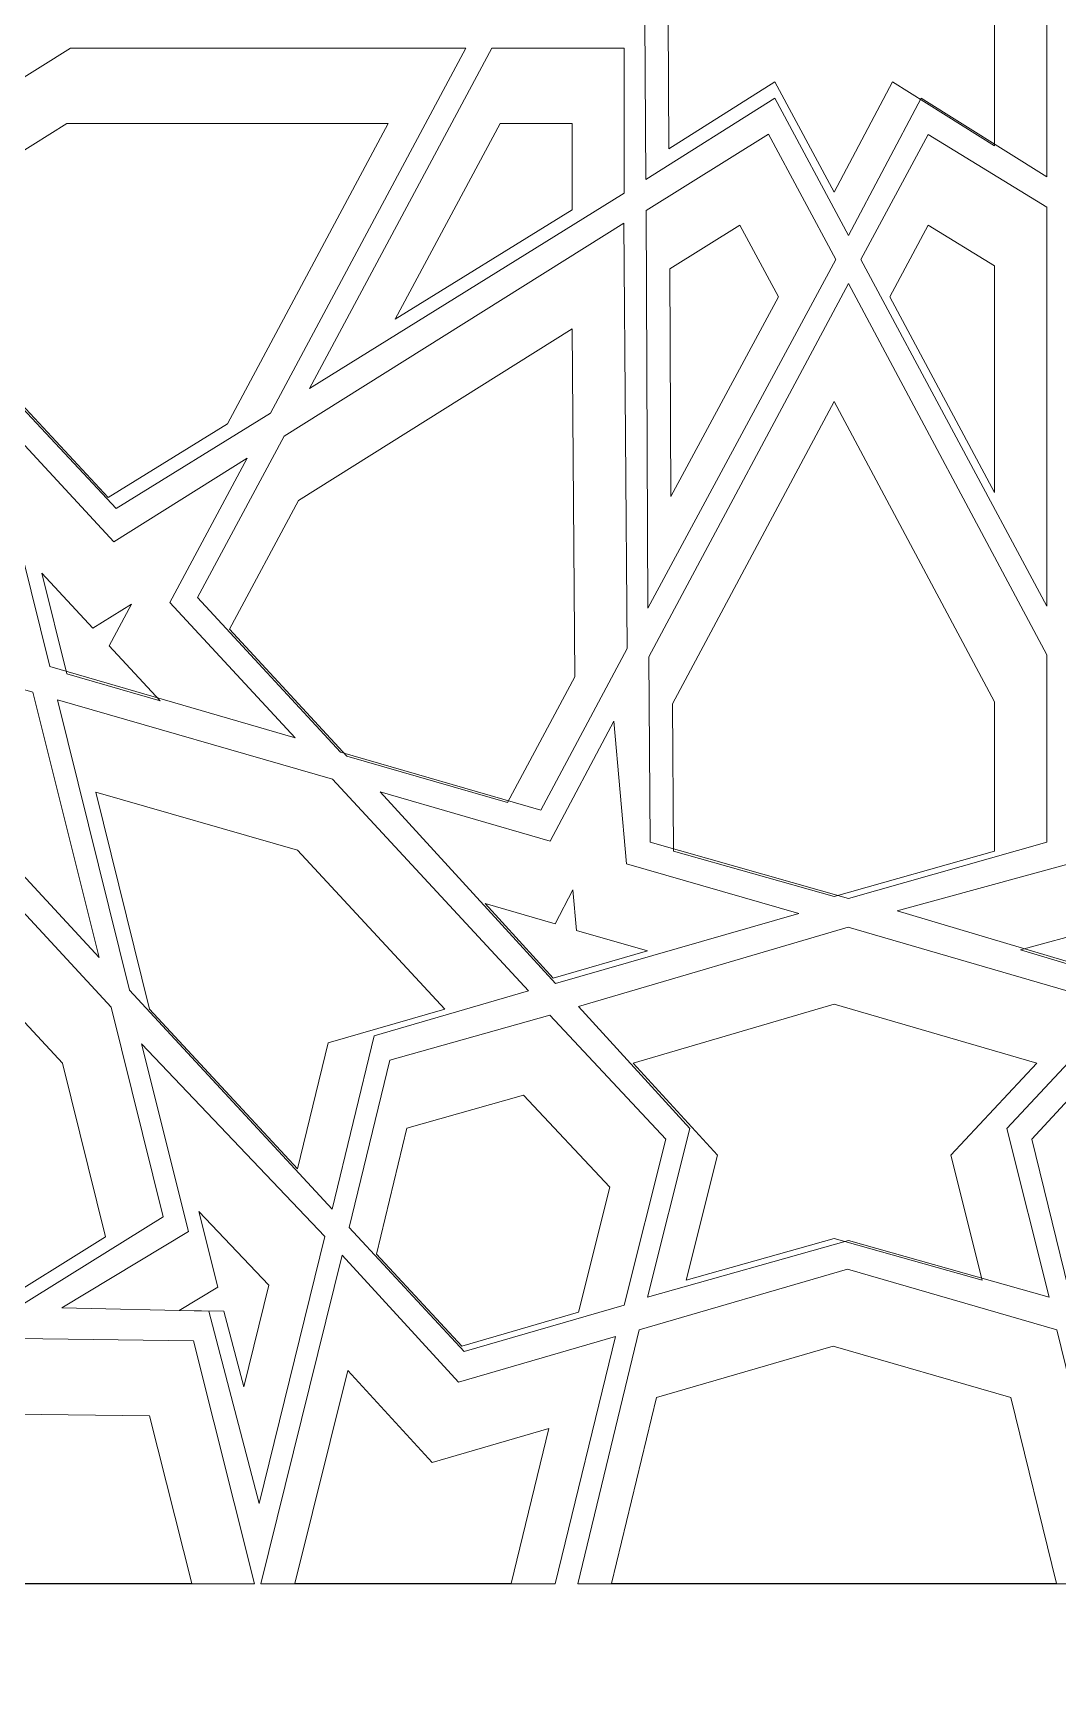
# Model space of a CAD drawing. Header units: centimetres. Extents: x -12.3 to 38.8, y -41.7 to 12.7.
# Drawn here: x 12.93 to 16.98, y -35.41 to -28.86 of the extents above; entities that cross this region are included whole.
import ezdxf

# ---------------------------------------------------------------- set-up
doc = ezdxf.new("R2010")
doc.units = ezdxf.units.CM
doc.header["$MEASUREMENT"] = 0
doc.layers.add('layer 1', color=7, linetype='Continuous')

msp = doc.modelspace()

# ---------------------------------------------------------------- linework, layer by layer
at = {"layer": 'layer 1', "color": 19, "lineweight": 20}
for points, knots in [([(8.70911, -20.59914), (8.70911, -20.59914), (22.32118, -20.59914), (22.32118, -20.59914), (22.32118, -20.59914), (22.70286, -20.59914), (23.01514, -20.91142), (23.01514, -21.2931), (23.01514, -21.2931), (23.01514, -21.2931), (23.01514, -40.90518), (23.01514, -40.90518), (23.01514, -40.90518), (23.01514, -41.28686), (22.70286, -41.59914), (22.32118, -41.59914), (22.32118, -41.59914), (22.32118, -41.59914), (8.70911, -41.59914), (8.70911, -41.59914), (8.70911, -41.59914), (8.32743, -41.59914), (8.01515, -41.28686), (8.01515, -40.90518), (8.01515, -40.90518), (8.01515, -40.90518), (8.01515, -21.2931), (8.01515, -21.2931), (8.01515, -21.2931), (8.01515, -20.91142), (8.32743, -20.59914), (8.70911, -20.59914)], [0, 0, 0, 0, 0.1111111, 0.1111111, 0.1111111, 0.1111111, 0.2222222, 0.2222222, 0.2222222, 0.2222222, 0.3333333, 0.3333333, 0.3333333, 0.3333333, 0.4444444, 0.4444444, 0.4444444, 0.4444444, 0.5555556, 0.5555556, 0.5555556, 0.5555556, 0.6666667, 0.6666667, 0.6666667, 0.6666667, 0.7777778, 0.7777778, 0.7777778, 0.7777778, 1, 1, 1, 1]), ([(15.46053, -27.428), (15.46053, -27.428), (15.46053, -26.9256), (15.46053, -26.9256), (15.46053, -26.9256), (15.46053, -26.9256), (15.86167, -27.17873), (15.86167, -27.17873), (15.86167, -27.17873), (15.86167, -27.17873), (16.09597, -26.74151), (16.09597, -26.74151), (16.09597, -26.74151), (16.09597, -26.74151), (16.32671, -27.17873), (16.32671, -27.17873), (16.32671, -27.17873), (16.32671, -27.17873), (16.7314, -26.9256), (16.7314, -26.9256), (16.7314, -26.9256), (16.7314, -26.9256), (16.73138, -27.428), (16.73138, -27.428), (16.73138, -27.428), (16.73138, -27.428), (17.19286, -27.428), (17.19286, -27.428), (17.19286, -27.428), (17.19286, -27.428), (16.96212, -27.86136), (16.96212, -27.86136), (16.96212, -27.86136), (16.96212, -27.86136), (17.34551, -28.12598), (17.34551, -28.12598), (17.34551, -28.12598), (17.34551, -28.12598), (16.96212, -28.3676), (16.96212, -28.3676), (16.96212, -28.3676), (16.96212, -28.3676), (17.19286, -28.80097), (17.19286, -28.80097), (17.19286, -28.80097), (17.19286, -28.80097), (16.73138, -28.80097), (16.73138, -28.80097), (16.73138, -28.80097), (16.73138, -28.80097), (16.73138, -29.30337), (16.73138, -29.30337), (16.73138, -29.30337), (16.73138, -29.30337), (16.32669, -29.05025), (16.32669, -29.05025), (16.32669, -29.05025), (16.32669, -29.05025), (16.09596, -29.48746), (16.09596, -29.48746), (16.09596, -29.48746), (16.09596, -29.48746), (15.86166, -29.05025), (15.86166, -29.05025), (15.86166, -29.05025), (15.86166, -29.05025), (15.44278, -29.31487), (15.44278, -29.31487), (15.44278, -29.31487), (15.44278, -29.31487), (15.43924, -28.80096), (15.43924, -28.80096), (15.43924, -28.80096), (15.43924, -28.80096), (14.99553, -28.80097), (14.99553, -28.80097), (14.99553, -28.80097), (14.99553, -28.80097), (15.21562, -28.38678), (15.21562, -28.38678), (15.21562, -28.38678), (15.21562, -28.38678), (14.80739, -28.12597), (14.80739, -28.12597), (14.80739, -28.12597), (14.80739, -28.12597), (15.22981, -27.86135), (15.22981, -27.86135), (15.22981, -27.86135), (15.22981, -27.86135), (14.99553, -27.42799), (14.99553, -27.42799), (14.99553, -27.42799), (14.99553, -27.42799), (15.46056, -27.42799), (15.46056, -27.42799), (15.46056, -27.42799), (15.46056, -27.42799), (15.46053, -27.428), (15.46053, -27.428)], [0, 0, 0, 0, 0.0384615, 0.0384615, 0.0384615, 0.0384615, 0.0769231, 0.0769231, 0.0769231, 0.0769231, 0.1153846, 0.1153846, 0.1153846, 0.1153846, 0.1538462, 0.1538462, 0.1538462, 0.1538462, 0.1923077, 0.1923077, 0.1923077, 0.1923077, 0.2307692, 0.2307692, 0.2307692, 0.2307692, 0.2692308, 0.2692308, 0.2692308, 0.2692308, 0.3076923, 0.3076923, 0.3076923, 0.3076923, 0.3461538, 0.3461538, 0.3461538, 0.3461538, 0.3846154, 0.3846154, 0.3846154, 0.3846154, 0.4230769, 0.4230769, 0.4230769, 0.4230769, 0.4615385, 0.4615385, 0.4615385, 0.4615385, 0.5, 0.5, 0.5, 0.5, 0.5384615, 0.5384615, 0.5384615, 0.5384615, 0.5769231, 0.5769231, 0.5769231, 0.5769231, 0.6153846, 0.6153846, 0.6153846, 0.6153846, 0.6538462, 0.6538462, 0.6538462, 0.6538462, 0.6923077, 0.6923077, 0.6923077, 0.6923077, 0.7307692, 0.7307692, 0.7307692, 0.7307692, 0.7692308, 0.7692308, 0.7692308, 0.7692308, 0.8076923, 0.8076923, 0.8076923, 0.8076923, 0.8461538, 0.8461538, 0.8461538, 0.8461538, 0.8846154, 0.8846154, 0.8846154, 0.8846154, 0.9230769, 0.9230769, 0.9230769, 0.9230769, 1, 1, 1, 1]), ([(12.58874, -29.51048), (12.58874, -29.51048), (12.75913, -30.19696), (12.75913, -30.19696), (12.75913, -30.19696), (12.75913, -30.19696), (13.22415, -30.69553), (13.22415, -30.69553), (13.22415, -30.69553), (13.22415, -30.69553), (13.69629, -30.40407), (13.69629, -30.40407), (13.69629, -30.40407), (13.69629, -30.40407), (14.3317, -29.21518), (14.3317, -29.21518), (14.3317, -29.21518), (14.3317, -29.21518), (13.06087, -29.21518), (13.06087, -29.21518), (13.06087, -29.21518), (13.06087, -29.21518), (12.58875, -29.51048), (12.58875, -29.51048), (12.58875, -29.51048), (12.58875, -29.51048), (12.58874, -29.51048), (12.58874, -29.51048)], [0, 0, 0, 0, 0.125, 0.125, 0.125, 0.125, 0.25, 0.25, 0.25, 0.25, 0.375, 0.375, 0.375, 0.375, 0.5, 0.5, 0.5, 0.5, 0.625, 0.625, 0.625, 0.625, 0.75, 0.75, 0.75, 0.75, 1, 1, 1, 1]), ([(15.05941, -29.21517), (15.05941, -29.21517), (14.77541, -29.21517), (14.77541, -29.21517), (14.77541, -29.21517), (14.77541, -29.21517), (14.36009, -29.98986), (14.36009, -29.98986), (14.36009, -29.98986), (14.36009, -29.98986), (15.05941, -29.5565), (15.05941, -29.5565), (15.05941, -29.5565), (15.05941, -29.5565), (15.05941, -29.21517), (15.05941, -29.21517)], [0, 0, 0, 0, 0.2, 0.2, 0.2, 0.2, 0.4, 0.4, 0.4, 0.4, 0.6, 0.6, 0.6, 0.6, 1, 1, 1, 1]), ([(15.72323, -29.61786), (15.72323, -29.61786), (15.44634, -29.79043), (15.44634, -29.79043), (15.44634, -29.79043), (15.44634, -29.79043), (15.44988, -30.69169), (15.44988, -30.69169), (15.44988, -30.69169), (15.44988, -30.69169), (15.87586, -29.90165), (15.87586, -29.90165), (15.87586, -29.90165), (15.87586, -29.90165), (15.72322, -29.61786), (15.72322, -29.61786), (15.72322, -29.61786), (15.72322, -29.61786), (15.72323, -29.61786), (15.72323, -29.61786)], [0, 0, 0, 0, 0.1666667, 0.1666667, 0.1666667, 0.1666667, 0.3333333, 0.3333333, 0.3333333, 0.3333333, 0.5, 0.5, 0.5, 0.5, 0.6666667, 0.6666667, 0.6666667, 0.6666667, 1, 1, 1, 1]), ([(16.73138, -29.77894), (16.73138, -29.77894), (16.73138, -30.67637), (16.73138, -30.67637), (16.73138, -30.67637), (16.73138, -30.67637), (16.31605, -29.90167), (16.31605, -29.90167), (16.31605, -29.90167), (16.31605, -29.90167), (16.46869, -29.61788), (16.46869, -29.61788), (16.46869, -29.61788), (16.46869, -29.61788), (16.73138, -29.77894), (16.73138, -29.77894)], [0, 0, 0, 0, 0.2, 0.2, 0.2, 0.2, 0.4, 0.4, 0.4, 0.4, 0.6, 0.6, 0.6, 0.6, 1, 1, 1, 1]), ([(15.05941, -30.02822), (15.05941, -30.02822), (13.97671, -30.70704), (13.97671, -30.70704), (13.97671, -30.70704), (13.97671, -30.70704), (13.70338, -31.21711), (13.70338, -31.21711), (13.70338, -31.21711), (13.70338, -31.21711), (14.16841, -31.71951), (14.16841, -31.71951), (14.16841, -31.71951), (14.16841, -31.71951), (14.80382, -31.90359), (14.80382, -31.90359), (14.80382, -31.90359), (14.80382, -31.90359), (15.07006, -31.40502), (15.07006, -31.40502), (15.07006, -31.40502), (15.07006, -31.40502), (15.05942, -30.02822), (15.05942, -30.02822), (15.05942, -30.02822), (15.05942, -30.02822), (15.05941, -30.02822), (15.05941, -30.02822)], [0, 0, 0, 0, 0.125, 0.125, 0.125, 0.125, 0.25, 0.25, 0.25, 0.25, 0.375, 0.375, 0.375, 0.375, 0.5, 0.5, 0.5, 0.5, 0.625, 0.625, 0.625, 0.625, 0.75, 0.75, 0.75, 0.75, 1, 1, 1, 1]), ([(15.45698, -31.51242), (15.45698, -31.51242), (15.46053, -32.09536), (15.46053, -32.09536), (15.46053, -32.09536), (15.46053, -32.09536), (16.09594, -32.27561), (16.09594, -32.27561), (16.09594, -32.27561), (16.09594, -32.27561), (16.73135, -32.09536), (16.73135, -32.09536), (16.73135, -32.09536), (16.73135, -32.09536), (16.73135, -31.50475), (16.73135, -31.50475), (16.73135, -31.50475), (16.73135, -31.50475), (16.09594, -30.31586), (16.09594, -30.31586), (16.09594, -30.31586), (16.09594, -30.31586), (15.45697, -31.51242), (15.45697, -31.51242), (15.45697, -31.51242), (15.45697, -31.51242), (15.45698, -31.51242), (15.45698, -31.51242)], [0, 0, 0, 0, 0.125, 0.125, 0.125, 0.125, 0.25, 0.25, 0.25, 0.25, 0.375, 0.375, 0.375, 0.375, 0.5, 0.5, 0.5, 0.5, 0.625, 0.625, 0.625, 0.625, 0.75, 0.75, 0.75, 0.75, 1, 1, 1, 1]), ([(13.06087, -31.39352), (13.06087, -31.39352), (13.43005, -31.5009), (13.43005, -31.5009), (13.43005, -31.5009), (13.43005, -31.5009), (13.22771, -31.2823), (13.22771, -31.2823), (13.22771, -31.2823), (13.22771, -31.2823), (13.31646, -31.11739), (13.31646, -31.11739), (13.31646, -31.11739), (13.31646, -31.11739), (13.16382, -31.21327), (13.16382, -31.21327), (13.16382, -31.21327), (13.16382, -31.21327), (12.96148, -30.99467), (12.96148, -30.99467), (12.96148, -30.99467), (12.96148, -30.99467), (13.06086, -31.39352), (13.06086, -31.39352), (13.06086, -31.39352), (13.06086, -31.39352), (13.06087, -31.39352), (13.06087, -31.39352)], [0, 0, 0, 0, 0.125, 0.125, 0.125, 0.125, 0.25, 0.25, 0.25, 0.25, 0.375, 0.375, 0.375, 0.375, 0.5, 0.5, 0.5, 0.5, 0.625, 0.625, 0.625, 0.625, 0.75, 0.75, 0.75, 0.75, 1, 1, 1, 1]), ([(14.09385, -32.85471), (14.09385, -32.85471), (14.55533, -32.7205), (14.55533, -32.7205), (14.55533, -32.7205), (14.55533, -32.7205), (13.97316, -32.09152), (13.97316, -32.09152), (13.97316, -32.09152), (13.97316, -32.09152), (13.17445, -31.86142), (13.17445, -31.86142), (13.17445, -31.86142), (13.17445, -31.86142), (13.38744, -32.7205), (13.38744, -32.7205), (13.38744, -32.7205), (13.38744, -32.7205), (13.97315, -33.35329), (13.97315, -33.35329), (13.97315, -33.35329), (13.97315, -33.35329), (14.09385, -32.85471), (14.09385, -32.85471)], [0, 0, 0, 0, 0.1428571, 0.1428571, 0.1428571, 0.1428571, 0.2857143, 0.2857143, 0.2857143, 0.2857143, 0.4285714, 0.4285714, 0.4285714, 0.4285714, 0.5714286, 0.5714286, 0.5714286, 0.5714286, 0.7142857, 0.7142857, 0.7142857, 0.7142857, 1, 1, 1, 1]), ([(17.2035, -32.38299), (17.2035, -32.38299), (17.11475, -32.21808), (17.11475, -32.21808), (17.11475, -32.21808), (17.11475, -32.21808), (17.11475, -32.40983), (17.11475, -32.40983), (17.11475, -32.40983), (17.11475, -32.40983), (16.83431, -32.48654), (16.83431, -32.48654), (16.83431, -32.48654), (16.83431, -32.48654), (17.20704, -32.59775), (17.20704, -32.59775), (17.20704, -32.59775), (17.20704, -32.59775), (17.47682, -32.30245), (17.47682, -32.30245), (17.47682, -32.30245), (17.47682, -32.30245), (17.2035, -32.38299), (17.2035, -32.38299)], [0, 0, 0, 0, 0.1428571, 0.1428571, 0.1428571, 0.1428571, 0.2857143, 0.2857143, 0.2857143, 0.2857143, 0.4285714, 0.4285714, 0.4285714, 0.4285714, 0.5714286, 0.5714286, 0.5714286, 0.5714286, 0.7142857, 0.7142857, 0.7142857, 0.7142857, 1, 1, 1, 1]), ([(14.99196, -32.38299), (14.99196, -32.38299), (14.71507, -32.30245), (14.71507, -32.30245), (14.71507, -32.30245), (14.71507, -32.30245), (14.98485, -32.59775), (14.98485, -32.59775), (14.98485, -32.59775), (14.98485, -32.59775), (15.35758, -32.49037), (15.35758, -32.49037), (15.35758, -32.49037), (15.35758, -32.49037), (15.07714, -32.40984), (15.07714, -32.40984), (15.07714, -32.40984), (15.07714, -32.40984), (15.06294, -32.24876), (15.06294, -32.24876), (15.06294, -32.24876), (15.06294, -32.24876), (14.99196, -32.38299), (14.99196, -32.38299)], [0, 0, 0, 0, 0.1428571, 0.1428571, 0.1428571, 0.1428571, 0.2857143, 0.2857143, 0.2857143, 0.2857143, 0.4285714, 0.4285714, 0.4285714, 0.4285714, 0.5714286, 0.5714286, 0.5714286, 0.5714286, 0.7142857, 0.7142857, 0.7142857, 0.7142857, 1, 1, 1, 1]), ([(12.10597, -32.72814), (12.10597, -32.72814), (11.48121, -33.90169), (11.48121, -33.90169), (11.48121, -33.90169), (11.48121, -33.90169), (12.75204, -33.90936), (12.75204, -33.90936), (12.75204, -33.90936), (12.75204, -33.90936), (13.21352, -33.62172), (13.21352, -33.62172), (13.21352, -33.62172), (13.21352, -33.62172), (13.04313, -32.93524), (13.04313, -32.93524), (13.04313, -32.93524), (13.04313, -32.93524), (12.57812, -32.43284), (12.57812, -32.43284), (12.57812, -32.43284), (12.57812, -32.43284), (12.10599, -32.72813), (12.10599, -32.72813), (12.10599, -32.72813), (12.10599, -32.72813), (12.10597, -32.72814), (12.10597, -32.72814)], [0, 0, 0, 0, 0.125, 0.125, 0.125, 0.125, 0.25, 0.25, 0.25, 0.25, 0.375, 0.375, 0.375, 0.375, 0.5, 0.5, 0.5, 0.5, 0.625, 0.625, 0.625, 0.625, 0.75, 0.75, 0.75, 0.75, 1, 1, 1, 1]), ([(16.89821, -32.93524), (16.89821, -32.93524), (16.09595, -32.7013), (16.09595, -32.7013), (16.09595, -32.7013), (16.09595, -32.7013), (15.30078, -32.93524), (15.30078, -32.93524), (15.30078, -32.93524), (15.30078, -32.93524), (15.63447, -33.29957), (15.63447, -33.29957), (15.63447, -33.29957), (15.63447, -33.29957), (15.51023, -33.7943), (15.51023, -33.7943), (15.51023, -33.7943), (15.51023, -33.7943), (16.09594, -33.62939), (16.09594, -33.62939), (16.09594, -33.62939), (16.09594, -33.62939), (16.68165, -33.7943), (16.68165, -33.7943), (16.68165, -33.7943), (16.68165, -33.7943), (16.55742, -33.29957), (16.55742, -33.29957), (16.55742, -33.29957), (16.55742, -33.29957), (16.8982, -32.93524), (16.8982, -32.93524), (16.8982, -32.93524), (16.8982, -32.93524), (16.89821, -32.93524), (16.89821, -32.93524)], [0, 0, 0, 0, 0.1, 0.1, 0.1, 0.1, 0.2, 0.2, 0.2, 0.2, 0.3, 0.3, 0.3, 0.3, 0.4, 0.4, 0.4, 0.4, 0.5, 0.5, 0.5, 0.5, 0.6, 0.6, 0.6, 0.6, 0.7, 0.7, 0.7, 0.7, 0.8, 0.8, 0.8, 0.8, 1, 1, 1, 1]), ([(14.40625, -33.1922), (14.40625, -33.1922), (14.28555, -33.69077), (14.28555, -33.69077), (14.28555, -33.69077), (14.28555, -33.69077), (14.62278, -34.0551), (14.62278, -34.0551), (14.62278, -34.0551), (14.62278, -34.0551), (15.08426, -33.92087), (15.08426, -33.92087), (15.08426, -33.92087), (15.08426, -33.92087), (15.2085, -33.42615), (15.2085, -33.42615), (15.2085, -33.42615), (15.2085, -33.42615), (14.86772, -33.06181), (14.86772, -33.06181), (14.86772, -33.06181), (14.86772, -33.06181), (14.40625, -33.1922), (14.40625, -33.1922)], [0, 0, 0, 0, 0.1428571, 0.1428571, 0.1428571, 0.1428571, 0.2857143, 0.2857143, 0.2857143, 0.2857143, 0.4285714, 0.4285714, 0.4285714, 0.4285714, 0.5714286, 0.5714286, 0.5714286, 0.5714286, 0.7142857, 0.7142857, 0.7142857, 0.7142857, 1, 1, 1, 1]), ([(13.85957, -33.81349), (13.85957, -33.81349), (13.58268, -33.52203), (13.58268, -33.52203), (13.58268, -33.52203), (13.58268, -33.52203), (13.65723, -33.82118), (13.65723, -33.82118), (13.65723, -33.82118), (13.65723, -33.82118), (13.50459, -33.91322), (13.50459, -33.91322), (13.50459, -33.91322), (13.50459, -33.91322), (13.68207, -33.91705), (13.68207, -33.91705), (13.68207, -33.91705), (13.68207, -33.91705), (13.76017, -34.2162), (13.76017, -34.2162), (13.76017, -34.2162), (13.76017, -34.2162), (13.85957, -33.81348), (13.85957, -33.81348), (13.85957, -33.81348), (13.85957, -33.81348), (13.85957, -33.81349), (13.85957, -33.81349)], [0, 0, 0, 0, 0.125, 0.125, 0.125, 0.125, 0.25, 0.25, 0.25, 0.25, 0.375, 0.375, 0.375, 0.375, 0.5, 0.5, 0.5, 0.5, 0.625, 0.625, 0.625, 0.625, 0.75, 0.75, 0.75, 0.75, 1, 1, 1, 1]), ([(15.39309, -34.25836), (15.39309, -34.25836), (15.2156, -34.99471), (15.2156, -34.99471), (15.2156, -34.99471), (15.2156, -34.99471), (16.9763, -34.99471), (16.9763, -34.99471), (16.9763, -34.99471), (16.9763, -34.99471), (16.79527, -34.25836), (16.79527, -34.25836), (16.79527, -34.25836), (16.79527, -34.25836), (16.09239, -34.0551), (16.09239, -34.0551), (16.09239, -34.0551), (16.09239, -34.0551), (15.39309, -34.25836), (15.39309, -34.25836)], [0, 0, 0, 0, 0.1666667, 0.1666667, 0.1666667, 0.1666667, 0.3333333, 0.3333333, 0.3333333, 0.3333333, 0.5, 0.5, 0.5, 0.5, 0.6666667, 0.6666667, 0.6666667, 0.6666667, 1, 1, 1, 1]), ([(14.81802, -34.99471), (14.81802, -34.99471), (14.96711, -34.3811), (14.96711, -34.3811), (14.96711, -34.3811), (14.96711, -34.3811), (14.50563, -34.51532), (14.50563, -34.51532), (14.50563, -34.51532), (14.50563, -34.51532), (14.17195, -34.15098), (14.17195, -34.15098), (14.17195, -34.15098), (14.17195, -34.15098), (13.96252, -34.99471), (13.96252, -34.99471), (13.96252, -34.99471), (13.96252, -34.99471), (14.81801, -34.99471), (14.81801, -34.99471), (14.81801, -34.99471), (14.81801, -34.99471), (14.81802, -34.99471), (14.81802, -34.99471)], [0, 0, 0, 0, 0.1428571, 0.1428571, 0.1428571, 0.1428571, 0.2857143, 0.2857143, 0.2857143, 0.2857143, 0.4285714, 0.4285714, 0.4285714, 0.4285714, 0.5714286, 0.5714286, 0.5714286, 0.5714286, 0.7142857, 0.7142857, 0.7142857, 0.7142857, 1, 1, 1, 1]), ([(12.85142, -34.32356), (12.85142, -34.32356), (11.78293, -34.9947), (11.78293, -34.9947), (11.78293, -34.9947), (11.78293, -34.9947), (13.55429, -34.9947), (13.55429, -34.9947), (13.55429, -34.9947), (13.55429, -34.9947), (13.38746, -34.33122), (13.38746, -34.33122), (13.38746, -34.33122), (13.38746, -34.33122), (12.85142, -34.32356), (12.85142, -34.32356)], [0, 0, 0, 0, 0.2, 0.2, 0.2, 0.2, 0.4, 0.4, 0.4, 0.4, 0.6, 0.6, 0.6, 0.6, 1, 1, 1, 1])]:
    msp.add_open_spline(points, degree=3, knots=knots, dxfattribs=at)
at = {"layer": 'layer 1', "color": 7, "lineweight": 9}
msp.add_open_spline([(8.14263, -20.59567), (8.14263, -20.59567), (22.999, -20.59567), (22.999, -20.59567), (22.999, -20.59567), (22.999, -20.59567), (22.999, -41.60359), (22.999, -41.60359), (22.999, -41.60359), (22.999, -41.60359), (8.14263, -41.60359), (8.14263, -41.60359), (8.14263, -41.60359), (8.14263, -41.60359), (8.14263, -20.59567), (8.14263, -20.59567)], degree=3, knots=[0, 0, 0, 0, 0.2, 0.2, 0.2, 0.2, 0.4, 0.4, 0.4, 0.4, 0.6, 0.6, 0.6, 0.6, 1, 1, 1, 1], dxfattribs=at)
at = {"layer": 'layer 1', "color": 225, "lineweight": 9}
for points, knots in [([(15.36722, -27.12959), (15.36722, -27.12959), (15.36721, -26.50517), (15.36721, -26.50517), (15.36721, -26.50517), (15.36721, -26.50517), (15.86221, -26.81754), (15.86221, -26.81754), (15.86221, -26.81754), (15.86221, -26.81754), (16.15367, -26.27365), (16.15367, -26.27365), (16.15367, -26.27365), (16.15367, -26.27365), (16.44071, -26.81755), (16.44071, -26.81755), (16.44071, -26.81755), (16.44071, -26.81755), (16.93809, -26.50645), (16.93809, -26.50645), (16.93809, -26.50645), (16.93809, -26.50645), (16.93806, -27.12959), (16.93806, -27.12959), (16.93806, -27.12959), (16.93806, -27.12959), (17.49934, -27.12959), (17.49934, -27.12959), (17.49934, -27.12959), (17.49934, -27.12959), (17.21403, -27.66545), (17.21403, -27.66545), (17.21403, -27.66545), (17.21403, -27.66545), (17.6745, -27.98327), (17.6745, -27.98327), (17.6745, -27.98327), (17.6745, -27.98327), (17.21672, -28.27176), (17.21672, -28.27176), (17.21672, -28.27176), (17.21672, -28.27176), (17.49934, -28.80258), (17.49934, -28.80258), (17.49934, -28.80258), (17.49934, -28.80258), (16.93806, -28.80258), (16.93806, -28.80258), (16.93806, -28.80258), (16.93806, -28.80258), (16.93806, -29.42572), (16.93806, -29.42572), (16.93806, -29.42572), (16.93806, -29.42572), (16.44069, -29.11462), (16.44069, -29.11462), (16.44069, -29.11462), (16.44069, -29.11462), (16.15366, -29.65851), (16.15366, -29.65851), (16.15366, -29.65851), (16.15366, -29.65851), (15.86224, -29.11472), (15.86224, -29.11472), (15.86224, -29.11472), (15.86224, -29.11472), (15.35132, -29.43748), (15.35132, -29.43748), (15.35132, -29.43748), (15.35132, -29.43748), (15.34695, -28.80256), (15.34695, -28.80256), (15.34695, -28.80256), (15.34695, -28.80256), (14.80264, -28.80259), (14.80264, -28.80259), (14.80264, -28.80259), (14.80264, -28.80259), (15.07487, -28.29024), (15.07487, -28.29024), (15.07487, -28.29024), (15.07487, -28.29024), (14.58351, -27.97632), (14.58351, -27.97632), (14.58351, -27.97632), (14.58351, -27.97632), (15.08763, -27.66052), (15.08763, -27.66052), (15.08763, -27.66052), (15.08763, -27.66052), (14.8006, -27.12958), (14.8006, -27.12958), (14.8006, -27.12958), (14.8006, -27.12958), (15.36722, -27.12959), (15.36722, -27.12959)], [0, 0, 0, 0, 0.04, 0.04, 0.04, 0.04, 0.08, 0.08, 0.08, 0.08, 0.12, 0.12, 0.12, 0.12, 0.16, 0.16, 0.16, 0.16, 0.2, 0.2, 0.2, 0.2, 0.24, 0.24, 0.24, 0.24, 0.28, 0.28, 0.28, 0.28, 0.32, 0.32, 0.32, 0.32, 0.36, 0.36, 0.36, 0.36, 0.4, 0.4, 0.4, 0.4, 0.44, 0.44, 0.44, 0.44, 0.48, 0.48, 0.48, 0.48, 0.52, 0.52, 0.52, 0.52, 0.56, 0.56, 0.56, 0.56, 0.6, 0.6, 0.6, 0.6, 0.64, 0.64, 0.64, 0.64, 0.68, 0.68, 0.68, 0.68, 0.72, 0.72, 0.72, 0.72, 0.76, 0.76, 0.76, 0.76, 0.8, 0.8, 0.8, 0.8, 0.84, 0.84, 0.84, 0.84, 0.88, 0.88, 0.88, 0.88, 0.92, 0.92, 0.92, 0.92, 1, 1, 1, 1]), ([(13.24606, -30.87168), (13.24606, -30.87168), (13.77451, -30.53971), (13.77451, -30.53971), (13.77451, -30.53971), (13.77451, -30.53971), (13.46725, -31.11064), (13.46725, -31.11064), (13.46725, -31.11064), (13.46725, -31.11064), (13.96429, -31.64761), (13.96429, -31.64761), (13.96429, -31.64761), (13.96429, -31.64761), (12.99284, -31.36506), (12.99284, -31.36506), (12.99284, -31.36506), (12.99284, -31.36506), (12.73134, -30.31555), (12.73134, -30.31555), (12.73134, -30.31555), (12.73134, -30.31555), (13.24606, -30.87168), (13.24606, -30.87168)], [0, 0, 0, 0, 0.1428571, 0.1428571, 0.1428571, 0.1428571, 0.2857143, 0.2857143, 0.2857143, 0.2857143, 0.4285714, 0.4285714, 0.4285714, 0.4285714, 0.5714286, 0.5714286, 0.5714286, 0.5714286, 0.7142857, 0.7142857, 0.7142857, 0.7142857, 1, 1, 1, 1]), ([(9.63427, -33.22918), (9.63427, -33.22918), (9.63427, -30.5129), (9.63427, -30.5129), (9.63427, -30.5129), (9.63427, -30.5129), (10.54839, -30.77548), (10.54839, -30.77548), (10.54839, -30.77548), (10.54839, -30.77548), (10.54839, -31.5166), (10.54839, -31.5166), (10.54839, -31.5166), (10.54839, -31.5166), (9.71641, -33.07529), (9.71641, -33.07529), (9.71641, -33.07529), (9.71641, -33.07529), (10.05205, -33.72065), (10.05205, -33.72065), (10.05205, -33.72065), (10.14077, -33.66566), (10.22949, -33.61065), (10.31732, -33.55424), (10.31732, -33.55424), (10.31732, -33.55424), (10.54838, -33.40584), (10.54838, -33.40584), (10.54838, -33.40584), (10.54838, -33.40584), (10.54838, -34.00839), (10.54838, -34.00839), (10.54838, -34.00839), (10.54838, -34.00839), (11.12265, -34.01766), (11.12265, -34.01766), (11.12265, -34.01766), (11.12265, -34.01766), (10.82827, -34.56616), (10.82827, -34.56616), (10.82827, -34.56616), (10.82827, -34.56616), (11.42315, -34.93075), (11.42315, -34.93075), (11.42315, -34.93075), (11.42315, -34.93075), (12.86589, -34.02454), (12.86589, -34.02454), (12.86589, -34.02454), (12.86589, -34.02454), (13.56151, -34.03448), (13.56151, -34.03448), (13.56151, -34.03448), (13.56151, -34.03448), (13.80336, -34.9963), (13.80336, -34.9963), (13.80336, -34.9963), (13.80336, -34.9963), (9.63427, -34.9963), (9.63427, -34.9963), (9.63427, -34.9963), (9.63427, -34.9963), (9.63427, -33.22918), (9.63427, -33.22918)], [0, 0, 0, 0, 0.0588235, 0.0588235, 0.0588235, 0.0588235, 0.1176471, 0.1176471, 0.1176471, 0.1176471, 0.1764706, 0.1764706, 0.1764706, 0.1764706, 0.2352941, 0.2352941, 0.2352941, 0.2352941, 0.2941176, 0.2941176, 0.2941176, 0.2941176, 0.3529412, 0.3529412, 0.3529412, 0.3529412, 0.4117647, 0.4117647, 0.4117647, 0.4117647, 0.4705882, 0.4705882, 0.4705882, 0.4705882, 0.5294118, 0.5294118, 0.5294118, 0.5294118, 0.5882353, 0.5882353, 0.5882353, 0.5882353, 0.6470588, 0.6470588, 0.6470588, 0.6470588, 0.7058824, 0.7058824, 0.7058824, 0.7058824, 0.7647059, 0.7647059, 0.7647059, 0.7647059, 0.8235294, 0.8235294, 0.8235294, 0.8235294, 0.8823529, 0.8823529, 0.8823529, 0.8823529, 1, 1, 1, 1]), ([(17.33457, -32.05629), (17.33457, -32.05629), (18.00699, -31.85817), (18.00699, -31.85817), (18.00699, -31.85817), (18.00699, -31.85817), (17.311, -32.61999), (17.311, -32.61999), (17.311, -32.61999), (17.311, -32.61999), (16.34537, -32.33188), (16.34537, -32.33188), (16.34537, -32.33188), (16.34537, -32.33188), (17.02143, -32.14695), (17.02143, -32.14695), (17.02143, -32.14695), (17.02143, -32.14695), (17.02143, -31.47446), (17.02143, -31.47446), (17.02143, -31.47446), (17.02143, -31.47446), (17.33457, -32.05629), (17.33457, -32.05629)], [0, 0, 0, 0, 0.1428571, 0.1428571, 0.1428571, 0.1428571, 0.2857143, 0.2857143, 0.2857143, 0.2857143, 0.4285714, 0.4285714, 0.4285714, 0.4285714, 0.5714286, 0.5714286, 0.5714286, 0.5714286, 0.7142857, 0.7142857, 0.7142857, 0.7142857, 1, 1, 1, 1]), ([(14.97318, -32.05641), (14.97318, -32.05641), (15.22444, -31.58129), (15.22444, -31.58129), (15.22444, -31.58129), (15.22444, -31.58129), (15.2742, -32.14569), (15.2742, -32.14569), (15.2742, -32.14569), (15.2742, -32.14569), (15.95691, -32.34173), (15.95691, -32.34173), (15.95691, -32.34173), (15.95691, -32.34173), (14.99359, -32.61927), (14.99359, -32.61927), (14.99359, -32.61927), (14.99359, -32.61927), (14.30071, -31.86083), (14.30071, -31.86083), (14.30071, -31.86083), (14.30071, -31.86083), (14.97318, -32.05641), (14.97318, -32.05641)], [0, 0, 0, 0, 0.1428571, 0.1428571, 0.1428571, 0.1428571, 0.2857143, 0.2857143, 0.2857143, 0.2857143, 0.4285714, 0.4285714, 0.4285714, 0.4285714, 0.5714286, 0.5714286, 0.5714286, 0.5714286, 0.7142857, 0.7142857, 0.7142857, 0.7142857, 1, 1, 1, 1])]:
    msp.add_open_spline(points, degree=3, knots=knots, dxfattribs=at)
at = {"layer": 'layer 1', "color": 183, "lineweight": 9}
for points in [[(12.47363, -29.2926), (12.47363, -29.2926), (13.0745, -28.91678), (13.0745, -28.91678), (13.0745, -28.91678), (13.0745, -28.91678), (14.63863, -28.91678), (14.63863, -28.91678), (14.63863, -28.91678), (14.63863, -28.91678), (13.86619, -30.36206), (13.86619, -30.36206), (13.86619, -30.36206), (13.86619, -30.36206), (13.255, -30.73936), (13.255, -30.73936), (13.255, -30.73936), (13.255, -30.73936), (12.67959, -30.12244), (12.67959, -30.12244), (12.67959, -30.12244), (12.67959, -30.12244), (12.47363, -29.2926), (12.47363, -29.2926)], [(15.26401, -29.61002), (15.26401, -29.61002), (15.27703, -31.29361), (15.27703, -31.29361), (15.27703, -31.29361), (15.27703, -31.29361), (14.93554, -31.9331), (14.93554, -31.9331), (14.93554, -31.9331), (14.93554, -31.9331), (14.14332, -31.70359), (14.14332, -31.70359), (14.14332, -31.70359), (14.14332, -31.70359), (13.57733, -31.09212), (13.57733, -31.09212), (13.57733, -31.09212), (13.57733, -31.09212), (13.91998, -30.45269), (13.91998, -30.45269), (13.91998, -30.45269), (13.91998, -30.45269), (15.26401, -29.61002), (15.26401, -29.61002)], [(15.36342, -31.32691), (15.36342, -31.32691), (16.15256, -29.84913), (16.15256, -29.84913), (16.15256, -29.84913), (16.15256, -29.84913), (16.93803, -31.31878), (16.93803, -31.31878), (16.93803, -31.31878), (16.93803, -31.31878), (16.93803, -32.06033), (16.93803, -32.06033), (16.93803, -32.06033), (16.93803, -32.06033), (16.15262, -32.28313), (16.15262, -32.28313), (16.15262, -32.28313), (16.15262, -32.28313), (15.3679, -32.06052), (15.3679, -32.06052), (15.3679, -32.06052), (15.3679, -32.06052), (15.36342, -31.32691), (15.36342, -31.32691)], [(12.67309, -31.95989), (12.67309, -31.95989), (12.14465, -32.29184), (12.14465, -32.29184), (12.14465, -32.29184), (12.14465, -32.29184), (12.45191, -31.72092), (12.45191, -31.72092), (12.45191, -31.72092), (12.45191, -31.72092), (11.95488, -31.18398), (11.95488, -31.18398), (11.95488, -31.18398), (11.95488, -31.18398), (12.9263, -31.46648), (12.9263, -31.46648), (12.9263, -31.46648), (12.9263, -31.46648), (13.18782, -32.51599), (13.18782, -32.51599), (13.18782, -32.51599), (13.18782, -32.51599), (12.67309, -31.95989), (12.67309, -31.95989)], [(13.62223, -33.91617), (13.62223, -33.91617), (13.0406, -33.90361), (13.0406, -33.90361), (13.0406, -33.90361), (13.0406, -33.90361), (13.54157, -33.60154), (13.54157, -33.60154), (13.54157, -33.60154), (13.54157, -33.60154), (13.35623, -32.85781), (13.35623, -32.85781), (13.35623, -32.85781), (13.35623, -32.85781), (14.08156, -33.62131), (14.08156, -33.62131), (14.08156, -33.62131), (14.08156, -33.62131), (13.82093, -34.67719), (13.82093, -34.67719), (13.82093, -34.67719), (13.82093, -34.67719), (13.62223, -33.91617), (13.62223, -33.91617)]]:
    msp.add_open_spline(points, degree=3, knots=[0, 0, 0, 0, 0.1428571, 0.1428571, 0.1428571, 0.1428571, 0.2857143, 0.2857143, 0.2857143, 0.2857143, 0.4285714, 0.4285714, 0.4285714, 0.4285714, 0.5714286, 0.5714286, 0.5714286, 0.5714286, 0.7142857, 0.7142857, 0.7142857, 0.7142857, 1, 1, 1, 1], dxfattribs=at)
at = {"layer": 'layer 1', "color": 9, "lineweight": 9}
for points, knots in [([(15.26609, -28.91677), (15.26609, -28.91677), (15.26609, -29.49162), (15.26609, -29.49162), (15.26609, -29.49162), (15.26609, -29.49162), (14.02023, -30.26366), (14.02023, -30.26366), (14.02023, -30.26366), (14.02023, -30.26366), (14.74231, -28.91677), (14.74231, -28.91677), (14.74231, -28.91677), (14.74231, -28.91677), (15.26609, -28.91677), (15.26609, -28.91677)], [0, 0, 0, 0, 0.2, 0.2, 0.2, 0.2, 0.4, 0.4, 0.4, 0.4, 0.6, 0.6, 0.6, 0.6, 1, 1, 1, 1]), ([(15.83626, -29.25758), (15.83626, -29.25758), (16.10291, -29.75335), (16.10291, -29.75335), (16.10291, -29.75335), (16.10291, -29.75335), (15.35887, -31.13324), (15.35887, -31.13324), (15.35887, -31.13324), (15.35887, -31.13324), (15.35269, -29.55897), (15.35269, -29.55897), (15.35269, -29.55897), (15.35269, -29.55897), (15.83626, -29.25758), (15.83626, -29.25758)], [0, 0, 0, 0, 0.2, 0.2, 0.2, 0.2, 0.4, 0.4, 0.4, 0.4, 0.6, 0.6, 0.6, 0.6, 1, 1, 1, 1]), ([(16.93806, -29.54656), (16.93806, -29.54656), (16.93806, -31.1252), (16.93806, -31.1252), (16.93806, -31.1252), (16.93806, -31.1252), (16.20247, -29.75315), (16.20247, -29.75315), (16.20247, -29.75315), (16.20247, -29.75315), (16.46846, -29.25864), (16.46846, -29.25864), (16.46846, -29.25864), (16.46846, -29.25864), (16.93806, -29.54656), (16.93806, -29.54656)], [0, 0, 0, 0, 0.2, 0.2, 0.2, 0.2, 0.4, 0.4, 0.4, 0.4, 0.6, 0.6, 0.6, 0.6, 1, 1, 1, 1]), ([(14.27587, -32.82608), (14.27587, -32.82608), (14.10979, -33.5121), (14.10979, -33.5121), (14.10979, -33.5121), (14.10979, -33.5121), (13.30782, -32.64565), (13.30782, -32.64565), (13.30782, -32.64565), (13.30782, -32.64565), (13.02302, -31.49696), (13.02302, -31.49696), (13.02302, -31.49696), (13.02302, -31.49696), (14.11153, -31.81055), (14.11153, -31.81055), (14.11153, -31.81055), (14.11153, -31.81055), (14.88697, -32.64833), (14.88697, -32.64833), (14.88697, -32.64833), (14.88697, -32.64833), (14.27587, -32.82608), (14.27587, -32.82608)], [0, 0, 0, 0, 0.1428571, 0.1428571, 0.1428571, 0.1428571, 0.2857143, 0.2857143, 0.2857143, 0.2857143, 0.4285714, 0.4285714, 0.4285714, 0.4285714, 0.5714286, 0.5714286, 0.5714286, 0.5714286, 0.7142857, 0.7142857, 0.7142857, 0.7142857, 1, 1, 1, 1]), ([(16.77949, -33.19393), (16.77949, -33.19393), (16.94686, -33.86044), (16.94686, -33.86044), (16.94686, -33.86044), (16.94686, -33.86044), (16.15262, -33.63682), (16.15262, -33.63682), (16.15262, -33.63682), (16.15262, -33.63682), (15.35838, -33.86045), (15.35838, -33.86045), (15.35838, -33.86045), (15.35838, -33.86045), (15.526, -33.19294), (15.526, -33.19294), (15.526, -33.19294), (15.526, -33.19294), (15.08442, -32.71081), (15.08442, -32.71081), (15.08442, -32.71081), (15.08442, -32.71081), (16.15245, -32.39661), (16.15245, -32.39661), (16.15245, -32.39661), (16.15245, -32.39661), (17.23109, -32.71113), (17.23109, -32.71113), (17.23109, -32.71113), (17.23109, -32.71113), (16.77949, -33.19393), (16.77949, -33.19393)], [0, 0, 0, 0, 0.1111111, 0.1111111, 0.1111111, 0.1111111, 0.2222222, 0.2222222, 0.2222222, 0.2222222, 0.3333333, 0.3333333, 0.3333333, 0.3333333, 0.4444444, 0.4444444, 0.4444444, 0.4444444, 0.5555556, 0.5555556, 0.5555556, 0.5555556, 0.6666667, 0.6666667, 0.6666667, 0.6666667, 0.7777778, 0.7777778, 0.7777778, 0.7777778, 1, 1, 1, 1]), ([(15.32434, -33.99021), (15.32434, -33.99021), (16.14896, -33.75052), (16.14896, -33.75052), (16.14896, -33.75052), (16.14896, -33.75052), (16.97691, -33.98995), (16.97691, -33.98995), (16.97691, -33.98995), (16.97691, -33.98995), (17.22432, -34.99631), (17.22432, -34.99631), (17.22432, -34.99631), (17.22432, -34.99631), (15.08183, -34.99631), (15.08183, -34.99631), (15.08183, -34.99631), (15.08183, -34.99631), (15.32434, -33.99021), (15.32434, -33.99021)], [0, 0, 0, 0, 0.1666667, 0.1666667, 0.1666667, 0.1666667, 0.3333333, 0.3333333, 0.3333333, 0.3333333, 0.5, 0.5, 0.5, 0.5, 0.6666667, 0.6666667, 0.6666667, 0.6666667, 1, 1, 1, 1])]:
    msp.add_open_spline(points, degree=3, knots=knots, dxfattribs=at)
at = {"layer": 'layer 1', "color": 203, "lineweight": 9}
for points, knots in [([(12.04911, -32.47383), (12.04911, -32.47383), (12.66054, -32.09142), (12.66054, -32.09142), (12.66054, -32.09142), (12.66054, -32.09142), (13.2361, -32.71326), (13.2361, -32.71326), (13.2361, -32.71326), (13.2361, -32.71326), (13.44204, -33.54298), (13.44204, -33.54298), (13.44204, -33.54298), (13.44204, -33.54298), (12.85123, -33.91122), (12.85123, -33.91122), (12.85123, -33.91122), (12.85123, -33.91122), (11.2889, -33.9018), (11.2889, -33.9018), (11.2889, -33.9018), (11.2889, -33.9018), (12.04911, -32.47383), (12.04911, -32.47383)], [0, 0, 0, 0, 0.1428571, 0.1428571, 0.1428571, 0.1428571, 0.2857143, 0.2857143, 0.2857143, 0.2857143, 0.4285714, 0.4285714, 0.4285714, 0.4285714, 0.5714286, 0.5714286, 0.5714286, 0.5714286, 0.7142857, 0.7142857, 0.7142857, 0.7142857, 1, 1, 1, 1]), ([(14.33777, -32.92328), (14.33777, -32.92328), (14.97154, -32.74422), (14.97154, -32.74422), (14.97154, -32.74422), (14.97154, -32.74422), (15.43057, -33.235), (15.43057, -33.235), (15.43057, -33.235), (15.43057, -33.235), (15.26547, -33.89247), (15.26547, -33.89247), (15.26547, -33.89247), (15.26547, -33.89247), (14.63234, -34.07662), (14.63234, -34.07662), (14.63234, -34.07662), (14.63234, -34.07662), (14.17752, -33.58523), (14.17752, -33.58523), (14.17752, -33.58523), (14.17752, -33.58523), (14.33777, -32.92328), (14.33777, -32.92328)], [0, 0, 0, 0, 0.1428571, 0.1428571, 0.1428571, 0.1428571, 0.2857143, 0.2857143, 0.2857143, 0.2857143, 0.4285714, 0.4285714, 0.4285714, 0.4285714, 0.5714286, 0.5714286, 0.5714286, 0.5714286, 0.7142857, 0.7142857, 0.7142857, 0.7142857, 1, 1, 1, 1]), ([(17.33322, -32.74406), (17.33322, -32.74406), (17.96688, -32.92309), (17.96688, -32.92309), (17.96688, -32.92309), (17.96688, -32.92309), (18.13188, -33.58524), (18.13188, -33.58524), (18.13188, -33.58524), (18.13188, -33.58524), (17.67242, -34.07646), (17.67242, -34.07646), (17.67242, -34.07646), (17.67242, -34.07646), (17.03918, -33.89227), (17.03918, -33.89227), (17.03918, -33.89227), (17.03918, -33.89227), (16.87882, -33.23499), (16.87882, -33.23499), (16.87882, -33.23499), (16.87882, -33.23499), (17.33322, -32.74406), (17.33322, -32.74406)], [0, 0, 0, 0, 0.1428571, 0.1428571, 0.1428571, 0.1428571, 0.2857143, 0.2857143, 0.2857143, 0.2857143, 0.4285714, 0.4285714, 0.4285714, 0.4285714, 0.5714286, 0.5714286, 0.5714286, 0.5714286, 0.7142857, 0.7142857, 0.7142857, 0.7142857, 1, 1, 1, 1]), ([(14.60995, -34.19685), (14.60995, -34.19685), (15.23074, -34.01629), (15.23074, -34.01629), (15.23074, -34.01629), (15.23074, -34.01629), (14.99261, -34.99631), (14.99261, -34.99631), (14.99261, -34.99631), (14.99261, -34.99631), (13.82741, -34.99631), (13.82741, -34.99631), (13.82741, -34.99631), (13.82741, -34.99631), (14.15041, -33.69508), (14.15041, -33.69508), (14.15041, -33.69508), (14.15041, -33.69508), (14.60995, -34.19685), (14.60995, -34.19685)], [0, 0, 0, 0, 0.1666667, 0.1666667, 0.1666667, 0.1666667, 0.3333333, 0.3333333, 0.3333333, 0.3333333, 0.5, 0.5, 0.5, 0.5, 0.6666667, 0.6666667, 0.6666667, 0.6666667, 1, 1, 1, 1])]:
    msp.add_open_spline(points, degree=3, knots=knots, dxfattribs=at)

doc.saveas('drawing.dxf')
